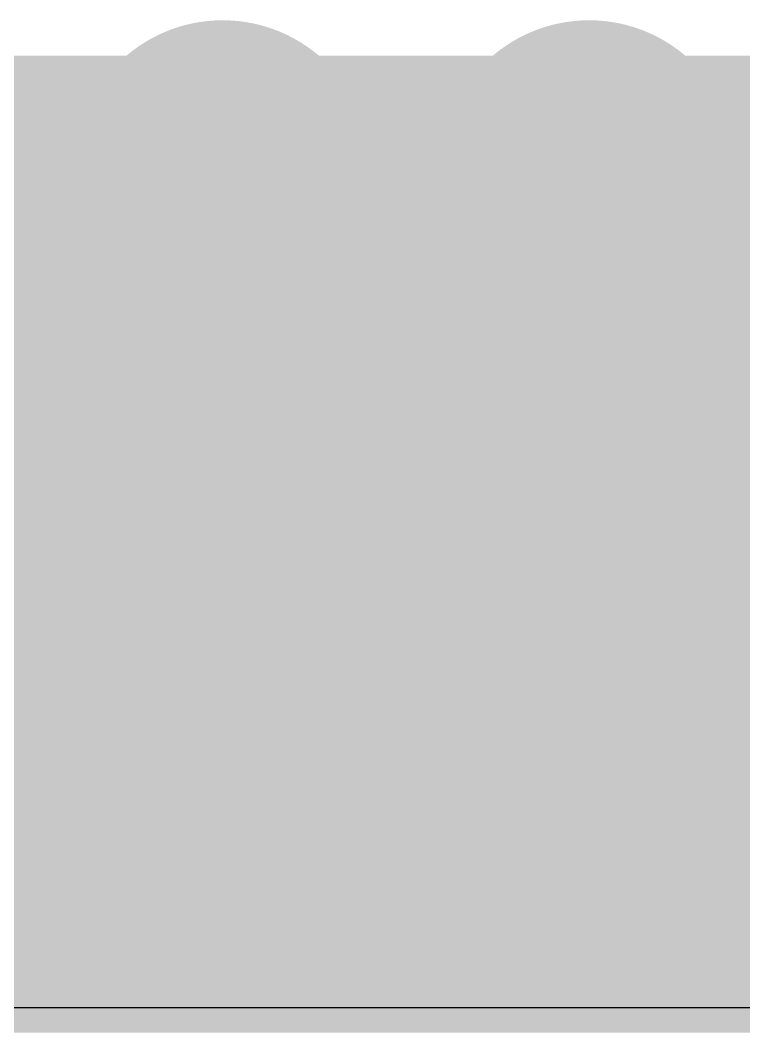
# Model space of a CAD drawing. Header units: inches. Extents: x -4 to 5258, y -4 to 5281.
# Drawn here: x 71.851 to 73.807, y 74.48 to 77.216 of the extents above; entities that cross this region are included whole.
import ezdxf

# ---------------------------------------------------------------- set-up
doc = ezdxf.new("R2010")
doc.units = ezdxf.units.IN
for name, color, linetype in [('Bottom Layer', 5, 'Continuous'), ('Bottom Solder', 6, 'Continuous'), ('Drill Drawing', 1, 'Continuous'), ('Layer 1', 16, 'Continuous'), ('Layer 2', 76, 'Continuous'), ('Top Layer', 1, 'Continuous'), ('Top Overlay', 2, 'Continuous'), ('Top Paste', 8, 'Continuous'), ('Top Solder', 216, 'Continuous'), ('Via Holes', 16, 'Continuous')]:
    doc.layers.add(name, color=color, linetype=linetype)

# ---------------------------------------------------------------- blocks, each defined once
blk = doc.blocks.new('RES_2010_40')
at = {"layer": 'Top Layer'}
blk.add_hatch(color=1, dxfattribs=at).paths.add_polyline_path([(-2.8, 1.4), (-1.9, 1.4), (-1.9, -1.4), (-2.8, -1.4)])
at = {"layer": 'Top Paste'}
blk.add_hatch(color=8, dxfattribs=at).paths.add_polyline_path([(-2.8, 1.4), (-1.9, 1.4), (-1.9, -1.4), (-2.8, -1.4)])
at = {"layer": 'Top Solder'}
blk.add_hatch(color=216, dxfattribs=at).paths.add_polyline_path([(-2.9016, 1.5016), (-1.7984, 1.5016), (-1.7984, -1.5016), (-2.9016, -1.5016)])
at = {"layer": 'Top Overlay'}
blk.add_lwpolyline([(-2.921, 1.524, 0.127, 0.127, 0), (-2.921, -1.524, 0.127, 0.127, 0)], format="xyseb", dxfattribs=at)

msp = doc.modelspace()

# ---------------------------------------------------------------- hatches: boundary and pattern name
at = {"layer": 'Bottom Layer'}
h = msp.add_hatch(color=5, dxfattribs=at)
edge = h.paths.add_edge_path()
edge.add_arc((72.3981, 76.8143), 0.3, 0, 360)
h = msp.add_hatch(color=5, dxfattribs=at)
edge = h.paths.add_edge_path()
edge.add_arc((73.3887, 76.8143), 0.3, 0, 360)
h = msp.add_hatch(color=5, dxfattribs=at)
edge = h.paths.add_edge_path()
edge.add_arc((72.3981, 75.9507), 0.3, 0, 360)
h = msp.add_hatch(color=5, dxfattribs=at)
edge = h.paths.add_edge_path()
edge.add_arc((73.3887, 75.9507), 0.3, 0, 360)
at = {"layer": 'Bottom Solder'}
h = msp.add_hatch(color=6, dxfattribs=at)
edge = h.paths.add_edge_path()
edge.add_arc((72.3981, 76.8143), 0.4016, 0, 360)
h = msp.add_hatch(color=6, dxfattribs=at)
edge = h.paths.add_edge_path()
edge.add_arc((73.3887, 76.8143), 0.4016, 0, 360)
h = msp.add_hatch(color=6, dxfattribs=at)
edge = h.paths.add_edge_path()
edge.add_arc((72.3981, 75.9507), 0.4016, 0, 360)
h = msp.add_hatch(color=6, dxfattribs=at)
edge = h.paths.add_edge_path()
edge.add_arc((73.3887, 75.9507), 0.4016, 0, 360)
at = {"layer": 'Layer 1'}
h = msp.add_hatch(color=16, dxfattribs=at)
edge = h.paths.add_edge_path()
edge.add_arc((72.3981, 76.8143), 0.3, 0, 360)
h = msp.add_hatch(color=16, dxfattribs=at)
edge = h.paths.add_edge_path()
edge.add_arc((73.3887, 76.8143), 0.3, 0, 360)
h = msp.add_hatch(color=16, dxfattribs=at)
edge = h.paths.add_edge_path()
edge.add_arc((72.3981, 75.9507), 0.3, 0, 360)
h = msp.add_hatch(color=16, dxfattribs=at)
edge = h.paths.add_edge_path()
edge.add_arc((73.3887, 75.9507), 0.3, 0, 360)
at = {"layer": 'Layer 2'}
h = msp.add_hatch(color=76, dxfattribs=at)
edge = h.paths.add_edge_path()
edge.add_arc((72.3981, 76.8143), 0.3, 0, 360)
h = msp.add_hatch(color=76, dxfattribs=at)
edge = h.paths.add_edge_path()
edge.add_arc((73.3887, 76.8143), 0.3, 0, 360)
h = msp.add_hatch(color=76, dxfattribs=at)
edge = h.paths.add_edge_path()
edge.add_arc((72.3981, 75.9507), 0.3, 0, 360)
h = msp.add_hatch(color=76, dxfattribs=at)
edge = h.paths.add_edge_path()
edge.add_arc((73.3887, 75.9507), 0.3, 0, 360)
at = {"layer": 'Top Layer'}
msp.add_hatch(color=1, dxfattribs=at).paths.add_polyline_path([(75.0495, 77.1203), (69.8095, 77.1203), (69.8095, 74.5174), (75.0495, 74.5174)])
h = msp.add_hatch(color=1, dxfattribs=at)
edge = h.paths.add_edge_path()
edge.add_arc((72.3981, 76.8143), 0.3, 0, 360)
h = msp.add_hatch(color=1, dxfattribs=at)
edge = h.paths.add_edge_path()
edge.add_arc((73.3887, 76.8143), 0.3, 0, 360)
h = msp.add_hatch(color=1, dxfattribs=at)
edge = h.paths.add_edge_path()
edge.add_arc((72.3981, 75.9507), 0.3, 0, 360)
h = msp.add_hatch(color=1, dxfattribs=at)
edge = h.paths.add_edge_path()
edge.add_arc((73.3887, 75.9507), 0.3, 0, 360)
at = {"layer": 'Top Solder'}
h = msp.add_hatch(color=216, dxfattribs=at)
edge = h.paths.add_edge_path()
edge.add_arc((72.3981, 76.8143), 0.4016, 0, 360)
h = msp.add_hatch(color=216, dxfattribs=at)
edge = h.paths.add_edge_path()
edge.add_arc((73.3887, 76.8143), 0.4016, 0, 360)
h = msp.add_hatch(color=216, dxfattribs=at)
edge = h.paths.add_edge_path()
edge.add_arc((72.3981, 75.9507), 0.4016, 0, 360)
h = msp.add_hatch(color=216, dxfattribs=at)
edge = h.paths.add_edge_path()
edge.add_arc((73.3887, 75.9507), 0.4016, 0, 360)
at = {"layer": 'Via Holes'}
h = msp.add_hatch(color=7, dxfattribs=at)
edge = h.paths.add_edge_path()
edge.add_arc((72.3981, 76.8143), 0.15, 0, 360)
h = msp.add_hatch(color=7, dxfattribs=at)
edge = h.paths.add_edge_path()
edge.add_arc((73.3887, 76.8143), 0.15, 0, 360)
h = msp.add_hatch(color=7, dxfattribs=at)
edge = h.paths.add_edge_path()
edge.add_arc((72.3981, 75.9507), 0.15, 0, 360)
h = msp.add_hatch(color=7, dxfattribs=at)
edge = h.paths.add_edge_path()
edge.add_arc((73.3887, 75.9507), 0.15, 0, 360)

# ---------------------------------------------------------------- linework, layer by layer
at = {"layer": 'Drill Drawing'}
for points in [[(72.2711, 76.9413, 0.0508, 0.0508, 0), (72.2711, 77.0683, 0.0508, 0.0508, 0)], [(72.2711, 77.0683, 0.0508, 0.0508, 0), (72.5251, 77.0683, 0.0508, 0.0508, 0)], [(72.5251, 76.9413, 0.0508, 0.0508, 0), (72.5251, 77.0683, 0.0508, 0.0508, 0)], [(73.2617, 76.9413, 0.0508, 0.0508, 0), (73.2617, 77.0683, 0.0508, 0.0508, 0)], [(73.2617, 77.0683, 0.0508, 0.0508, 0), (73.5157, 77.0683, 0.0508, 0.0508, 0)], [(73.5157, 76.9413, 0.0508, 0.0508, 0), (73.5157, 77.0683, 0.0508, 0.0508, 0)], [(72.3219, 76.8905, 0.0508, 0.0508, 0), (72.3219, 76.9667, 0.0508, 0.0508, 0)], [(72.3219, 76.9667, 0.0508, 0.0508, 0), (72.4743, 76.9667, 0.0508, 0.0508, 0)], [(72.4743, 76.8905, 0.0508, 0.0508, 0), (72.4743, 76.9667, 0.0508, 0.0508, 0)], [(73.3125, 76.8905, 0.0508, 0.0508, 0), (73.3125, 76.9667, 0.0508, 0.0508, 0)], [(73.3125, 76.9667, 0.0508, 0.0508, 0), (73.4649, 76.9667, 0.0508, 0.0508, 0)], [(73.4649, 76.8905, 0.0508, 0.0508, 0), (73.4649, 76.9667, 0.0508, 0.0508, 0)], [(72.1441, 76.6873, 0.0508, 0.0508, 0), (72.1441, 76.9413, 0.0508, 0.0508, 0)], [(72.1441, 76.9413, 0.0508, 0.0508, 0), (72.2711, 76.9413, 0.0508, 0.0508, 0)], [(72.5251, 76.9413, 0.0508, 0.0508, 0), (72.6521, 76.9413, 0.0508, 0.0508, 0)], [(72.6521, 76.6873, 0.0508, 0.0508, 0), (72.6521, 76.9413, 0.0508, 0.0508, 0)], [(73.1347, 76.6873, 0.0508, 0.0508, 0), (73.1347, 76.9413, 0.0508, 0.0508, 0)], [(73.1347, 76.9413, 0.0508, 0.0508, 0), (73.2617, 76.9413, 0.0508, 0.0508, 0)], [(73.5157, 76.9413, 0.0508, 0.0508, 0), (73.6427, 76.9413, 0.0508, 0.0508, 0)], [(73.6427, 76.6873, 0.0508, 0.0508, 0), (73.6427, 76.9413, 0.0508, 0.0508, 0)], [(72.2457, 76.7381, 0.0508, 0.0508, 0), (72.2457, 76.8905, 0.0508, 0.0508, 0)], [(72.2457, 76.8905, 0.0508, 0.0508, 0), (72.3219, 76.8905, 0.0508, 0.0508, 0)], [(72.4743, 76.8905, 0.0508, 0.0508, 0), (72.5505, 76.8905, 0.0508, 0.0508, 0)], [(72.5505, 76.7381, 0.0508, 0.0508, 0), (72.5505, 76.8905, 0.0508, 0.0508, 0)], [(73.2363, 76.7381, 0.0508, 0.0508, 0), (73.2363, 76.8905, 0.0508, 0.0508, 0)], [(73.2363, 76.8905, 0.0508, 0.0508, 0), (73.3125, 76.8905, 0.0508, 0.0508, 0)], [(73.4649, 76.8905, 0.0508, 0.0508, 0), (73.5411, 76.8905, 0.0508, 0.0508, 0)], [(73.5411, 76.7381, 0.0508, 0.0508, 0), (73.5411, 76.8905, 0.0508, 0.0508, 0)], [(72.2457, 76.7381, 0.0508, 0.0508, 0), (72.3219, 76.7381, 0.0508, 0.0508, 0)], [(72.3219, 76.6619, 0.0508, 0.0508, 0), (72.3219, 76.7381, 0.0508, 0.0508, 0)], [(72.4743, 76.7381, 0.0508, 0.0508, 0), (72.5505, 76.7381, 0.0508, 0.0508, 0)], [(72.4743, 76.6619, 0.0508, 0.0508, 0), (72.4743, 76.7381, 0.0508, 0.0508, 0)], [(73.2363, 76.7381, 0.0508, 0.0508, 0), (73.3125, 76.7381, 0.0508, 0.0508, 0)], [(73.3125, 76.6619, 0.0508, 0.0508, 0), (73.3125, 76.7381, 0.0508, 0.0508, 0)], [(73.4649, 76.7381, 0.0508, 0.0508, 0), (73.5411, 76.7381, 0.0508, 0.0508, 0)], [(73.4649, 76.6619, 0.0508, 0.0508, 0), (73.4649, 76.7381, 0.0508, 0.0508, 0)], [(72.1441, 76.6873, 0.0508, 0.0508, 0), (72.2711, 76.6873, 0.0508, 0.0508, 0)], [(72.2711, 76.5603, 0.0508, 0.0508, 0), (72.2711, 76.6873, 0.0508, 0.0508, 0)], [(72.5251, 76.6873, 0.0508, 0.0508, 0), (72.6521, 76.6873, 0.0508, 0.0508, 0)], [(72.5251, 76.5603, 0.0508, 0.0508, 0), (72.5251, 76.6873, 0.0508, 0.0508, 0)], [(73.1347, 76.6873, 0.0508, 0.0508, 0), (73.2617, 76.6873, 0.0508, 0.0508, 0)], [(73.2617, 76.5603, 0.0508, 0.0508, 0), (73.2617, 76.6873, 0.0508, 0.0508, 0)], [(73.5157, 76.6873, 0.0508, 0.0508, 0), (73.6427, 76.6873, 0.0508, 0.0508, 0)], [(73.5157, 76.5603, 0.0508, 0.0508, 0), (73.5157, 76.6873, 0.0508, 0.0508, 0)], [(72.3219, 76.6619, 0.0508, 0.0508, 0), (72.4743, 76.6619, 0.0508, 0.0508, 0)], [(73.3125, 76.6619, 0.0508, 0.0508, 0), (73.4649, 76.6619, 0.0508, 0.0508, 0)], [(72.2711, 76.5603, 0.0508, 0.0508, 0), (72.5251, 76.5603, 0.0508, 0.0508, 0)], [(73.2617, 76.5603, 0.0508, 0.0508, 0), (73.5157, 76.5603, 0.0508, 0.0508, 0)], [(72.2711, 76.0777, 0.0508, 0.0508, 0), (72.2711, 76.2047, 0.0508, 0.0508, 0)], [(72.2711, 76.2047, 0.0508, 0.0508, 0), (72.5251, 76.2047, 0.0508, 0.0508, 0)], [(72.5251, 76.0777, 0.0508, 0.0508, 0), (72.5251, 76.2047, 0.0508, 0.0508, 0)], [(73.2617, 76.0777, 0.0508, 0.0508, 0), (73.2617, 76.2047, 0.0508, 0.0508, 0)], [(73.2617, 76.2047, 0.0508, 0.0508, 0), (73.5157, 76.2047, 0.0508, 0.0508, 0)], [(73.5157, 76.0777, 0.0508, 0.0508, 0), (73.5157, 76.2047, 0.0508, 0.0508, 0)], [(72.3219, 76.0269, 0.0508, 0.0508, 0), (72.3219, 76.1031, 0.0508, 0.0508, 0)], [(72.3219, 76.1031, 0.0508, 0.0508, 0), (72.4743, 76.1031, 0.0508, 0.0508, 0)], [(72.4743, 76.0269, 0.0508, 0.0508, 0), (72.4743, 76.1031, 0.0508, 0.0508, 0)], [(73.3125, 76.0269, 0.0508, 0.0508, 0), (73.3125, 76.1031, 0.0508, 0.0508, 0)], [(73.3125, 76.1031, 0.0508, 0.0508, 0), (73.4649, 76.1031, 0.0508, 0.0508, 0)], [(73.4649, 76.0269, 0.0508, 0.0508, 0), (73.4649, 76.1031, 0.0508, 0.0508, 0)], [(72.1441, 75.8237, 0.0508, 0.0508, 0), (72.1441, 76.0777, 0.0508, 0.0508, 0)], [(72.1441, 76.0777, 0.0508, 0.0508, 0), (72.2711, 76.0777, 0.0508, 0.0508, 0)], [(72.5251, 76.0777, 0.0508, 0.0508, 0), (72.6521, 76.0777, 0.0508, 0.0508, 0)], [(72.6521, 75.8237, 0.0508, 0.0508, 0), (72.6521, 76.0777, 0.0508, 0.0508, 0)], [(73.1347, 75.8237, 0.0508, 0.0508, 0), (73.1347, 76.0777, 0.0508, 0.0508, 0)], [(73.1347, 76.0777, 0.0508, 0.0508, 0), (73.2617, 76.0777, 0.0508, 0.0508, 0)], [(73.5157, 76.0777, 0.0508, 0.0508, 0), (73.6427, 76.0777, 0.0508, 0.0508, 0)], [(73.6427, 75.8237, 0.0508, 0.0508, 0), (73.6427, 76.0777, 0.0508, 0.0508, 0)], [(72.2457, 75.8745, 0.0508, 0.0508, 0), (72.2457, 76.0269, 0.0508, 0.0508, 0)], [(72.2457, 76.0269, 0.0508, 0.0508, 0), (72.3219, 76.0269, 0.0508, 0.0508, 0)], [(72.4743, 76.0269, 0.0508, 0.0508, 0), (72.5505, 76.0269, 0.0508, 0.0508, 0)], [(72.5505, 75.8745, 0.0508, 0.0508, 0), (72.5505, 76.0269, 0.0508, 0.0508, 0)], [(73.2363, 75.8745, 0.0508, 0.0508, 0), (73.2363, 76.0269, 0.0508, 0.0508, 0)], [(73.2363, 76.0269, 0.0508, 0.0508, 0), (73.3125, 76.0269, 0.0508, 0.0508, 0)], [(73.4649, 76.0269, 0.0508, 0.0508, 0), (73.5411, 76.0269, 0.0508, 0.0508, 0)], [(73.5411, 75.8745, 0.0508, 0.0508, 0), (73.5411, 76.0269, 0.0508, 0.0508, 0)], [(72.2457, 75.8745, 0.0508, 0.0508, 0), (72.3219, 75.8745, 0.0508, 0.0508, 0)], [(72.3219, 75.7983, 0.0508, 0.0508, 0), (72.3219, 75.8745, 0.0508, 0.0508, 0)], [(72.4743, 75.8745, 0.0508, 0.0508, 0), (72.5505, 75.8745, 0.0508, 0.0508, 0)], [(72.4743, 75.7983, 0.0508, 0.0508, 0), (72.4743, 75.8745, 0.0508, 0.0508, 0)], [(73.2363, 75.8745, 0.0508, 0.0508, 0), (73.3125, 75.8745, 0.0508, 0.0508, 0)], [(73.3125, 75.7983, 0.0508, 0.0508, 0), (73.3125, 75.8745, 0.0508, 0.0508, 0)], [(73.4649, 75.8745, 0.0508, 0.0508, 0), (73.5411, 75.8745, 0.0508, 0.0508, 0)], [(73.4649, 75.7983, 0.0508, 0.0508, 0), (73.4649, 75.8745, 0.0508, 0.0508, 0)], [(72.1441, 75.8237, 0.0508, 0.0508, 0), (72.2711, 75.8237, 0.0508, 0.0508, 0)], [(72.2711, 75.6967, 0.0508, 0.0508, 0), (72.2711, 75.8237, 0.0508, 0.0508, 0)], [(72.5251, 75.8237, 0.0508, 0.0508, 0), (72.6521, 75.8237, 0.0508, 0.0508, 0)], [(72.5251, 75.6967, 0.0508, 0.0508, 0), (72.5251, 75.8237, 0.0508, 0.0508, 0)], [(73.1347, 75.8237, 0.0508, 0.0508, 0), (73.2617, 75.8237, 0.0508, 0.0508, 0)], [(73.2617, 75.6967, 0.0508, 0.0508, 0), (73.2617, 75.8237, 0.0508, 0.0508, 0)], [(73.5157, 75.8237, 0.0508, 0.0508, 0), (73.6427, 75.8237, 0.0508, 0.0508, 0)], [(73.5157, 75.6967, 0.0508, 0.0508, 0), (73.5157, 75.8237, 0.0508, 0.0508, 0)], [(72.3219, 75.7983, 0.0508, 0.0508, 0), (72.4743, 75.7983, 0.0508, 0.0508, 0)], [(73.3125, 75.7983, 0.0508, 0.0508, 0), (73.4649, 75.7983, 0.0508, 0.0508, 0)], [(72.2711, 75.6967, 0.0508, 0.0508, 0), (72.5251, 75.6967, 0.0508, 0.0508, 0)], [(73.2617, 75.6967, 0.0508, 0.0508, 0), (73.5157, 75.6967, 0.0508, 0.0508, 0)]]:
    msp.add_lwpolyline(points, format="xyseb", dxfattribs=at)
for points in [[(72.2584, 77.0683, 0.0254, 0.0254, 1), (72.2838, 77.0683, 0.0254, 0.0254, 1)], [(72.2584, 77.0683, 0.0254, 0.0254, 1), (72.2838, 77.0683, 0.0254, 0.0254, 1)], [(72.5124, 77.0683, 0.0254, 0.0254, 1), (72.5378, 77.0683, 0.0254, 0.0254, 1)], [(72.5124, 77.0683, 0.0254, 0.0254, 1), (72.5378, 77.0683, 0.0254, 0.0254, 1)], [(73.249, 77.0683, 0.0254, 0.0254, 1), (73.2744, 77.0683, 0.0254, 0.0254, 1)], [(73.249, 77.0683, 0.0254, 0.0254, 1), (73.2744, 77.0683, 0.0254, 0.0254, 1)], [(73.503, 77.0683, 0.0254, 0.0254, 1), (73.5284, 77.0683, 0.0254, 0.0254, 1)], [(73.503, 77.0683, 0.0254, 0.0254, 1), (73.5284, 77.0683, 0.0254, 0.0254, 1)], [(72.3092, 76.9667, 0.0254, 0.0254, 1), (72.3346, 76.9667, 0.0254, 0.0254, 1)], [(72.3092, 76.9667, 0.0254, 0.0254, 1), (72.3346, 76.9667, 0.0254, 0.0254, 1)], [(72.4616, 76.9667, 0.0254, 0.0254, 1), (72.487, 76.9667, 0.0254, 0.0254, 1)], [(72.4616, 76.9667, 0.0254, 0.0254, 1), (72.487, 76.9667, 0.0254, 0.0254, 1)], [(73.2998, 76.9667, 0.0254, 0.0254, 1), (73.3252, 76.9667, 0.0254, 0.0254, 1)], [(73.2998, 76.9667, 0.0254, 0.0254, 1), (73.3252, 76.9667, 0.0254, 0.0254, 1)], [(73.4522, 76.9667, 0.0254, 0.0254, 1), (73.4776, 76.9667, 0.0254, 0.0254, 1)], [(73.4522, 76.9667, 0.0254, 0.0254, 1), (73.4776, 76.9667, 0.0254, 0.0254, 1)], [(72.1314, 76.9413, 0.0254, 0.0254, 1), (72.1568, 76.9413, 0.0254, 0.0254, 1)], [(72.1314, 76.9413, 0.0254, 0.0254, 1), (72.1568, 76.9413, 0.0254, 0.0254, 1)], [(72.2584, 76.9413, 0.0254, 0.0254, 1), (72.2838, 76.9413, 0.0254, 0.0254, 1)], [(72.2584, 76.9413, 0.0254, 0.0254, 1), (72.2838, 76.9413, 0.0254, 0.0254, 1)], [(72.5124, 76.9413, 0.0254, 0.0254, 1), (72.5378, 76.9413, 0.0254, 0.0254, 1)], [(72.5124, 76.9413, 0.0254, 0.0254, 1), (72.5378, 76.9413, 0.0254, 0.0254, 1)], [(72.6394, 76.9413, 0.0254, 0.0254, 1), (72.6648, 76.9413, 0.0254, 0.0254, 1)], [(72.6394, 76.9413, 0.0254, 0.0254, 1), (72.6648, 76.9413, 0.0254, 0.0254, 1)], [(73.122, 76.9413, 0.0254, 0.0254, 1), (73.1474, 76.9413, 0.0254, 0.0254, 1)], [(73.122, 76.9413, 0.0254, 0.0254, 1), (73.1474, 76.9413, 0.0254, 0.0254, 1)], [(73.249, 76.9413, 0.0254, 0.0254, 1), (73.2744, 76.9413, 0.0254, 0.0254, 1)], [(73.249, 76.9413, 0.0254, 0.0254, 1), (73.2744, 76.9413, 0.0254, 0.0254, 1)], [(73.503, 76.9413, 0.0254, 0.0254, 1), (73.5284, 76.9413, 0.0254, 0.0254, 1)], [(73.503, 76.9413, 0.0254, 0.0254, 1), (73.5284, 76.9413, 0.0254, 0.0254, 1)], [(73.63, 76.9413, 0.0254, 0.0254, 1), (73.6554, 76.9413, 0.0254, 0.0254, 1)], [(73.63, 76.9413, 0.0254, 0.0254, 1), (73.6554, 76.9413, 0.0254, 0.0254, 1)], [(72.233, 76.8905, 0.0254, 0.0254, 1), (72.2584, 76.8905, 0.0254, 0.0254, 1)], [(72.233, 76.8905, 0.0254, 0.0254, 1), (72.2584, 76.8905, 0.0254, 0.0254, 1)], [(72.3092, 76.8905, 0.0254, 0.0254, 1), (72.3346, 76.8905, 0.0254, 0.0254, 1)], [(72.3092, 76.8905, 0.0254, 0.0254, 1), (72.3346, 76.8905, 0.0254, 0.0254, 1)], [(72.4616, 76.8905, 0.0254, 0.0254, 1), (72.487, 76.8905, 0.0254, 0.0254, 1)], [(72.4616, 76.8905, 0.0254, 0.0254, 1), (72.487, 76.8905, 0.0254, 0.0254, 1)], [(72.5378, 76.8905, 0.0254, 0.0254, 1), (72.5632, 76.8905, 0.0254, 0.0254, 1)], [(72.5378, 76.8905, 0.0254, 0.0254, 1), (72.5632, 76.8905, 0.0254, 0.0254, 1)], [(73.2236, 76.8905, 0.0254, 0.0254, 1), (73.249, 76.8905, 0.0254, 0.0254, 1)], [(73.2236, 76.8905, 0.0254, 0.0254, 1), (73.249, 76.8905, 0.0254, 0.0254, 1)], [(73.2998, 76.8905, 0.0254, 0.0254, 1), (73.3252, 76.8905, 0.0254, 0.0254, 1)], [(73.2998, 76.8905, 0.0254, 0.0254, 1), (73.3252, 76.8905, 0.0254, 0.0254, 1)], [(73.4522, 76.8905, 0.0254, 0.0254, 1), (73.4776, 76.8905, 0.0254, 0.0254, 1)], [(73.4522, 76.8905, 0.0254, 0.0254, 1), (73.4776, 76.8905, 0.0254, 0.0254, 1)], [(73.5284, 76.8905, 0.0254, 0.0254, 1), (73.5538, 76.8905, 0.0254, 0.0254, 1)], [(73.5284, 76.8905, 0.0254, 0.0254, 1), (73.5538, 76.8905, 0.0254, 0.0254, 1)], [(72.233, 76.7381, 0.0254, 0.0254, 1), (72.2584, 76.7381, 0.0254, 0.0254, 1)], [(72.233, 76.7381, 0.0254, 0.0254, 1), (72.2584, 76.7381, 0.0254, 0.0254, 1)], [(72.3092, 76.7381, 0.0254, 0.0254, 1), (72.3346, 76.7381, 0.0254, 0.0254, 1)], [(72.3092, 76.7381, 0.0254, 0.0254, 1), (72.3346, 76.7381, 0.0254, 0.0254, 1)], [(72.4616, 76.7381, 0.0254, 0.0254, 1), (72.487, 76.7381, 0.0254, 0.0254, 1)], [(72.4616, 76.7381, 0.0254, 0.0254, 1), (72.487, 76.7381, 0.0254, 0.0254, 1)], [(72.5378, 76.7381, 0.0254, 0.0254, 1), (72.5632, 76.7381, 0.0254, 0.0254, 1)], [(72.5378, 76.7381, 0.0254, 0.0254, 1), (72.5632, 76.7381, 0.0254, 0.0254, 1)], [(73.2236, 76.7381, 0.0254, 0.0254, 1), (73.249, 76.7381, 0.0254, 0.0254, 1)], [(73.2236, 76.7381, 0.0254, 0.0254, 1), (73.249, 76.7381, 0.0254, 0.0254, 1)], [(73.2998, 76.7381, 0.0254, 0.0254, 1), (73.3252, 76.7381, 0.0254, 0.0254, 1)], [(73.2998, 76.7381, 0.0254, 0.0254, 1), (73.3252, 76.7381, 0.0254, 0.0254, 1)], [(73.4522, 76.7381, 0.0254, 0.0254, 1), (73.4776, 76.7381, 0.0254, 0.0254, 1)], [(73.4522, 76.7381, 0.0254, 0.0254, 1), (73.4776, 76.7381, 0.0254, 0.0254, 1)], [(73.5284, 76.7381, 0.0254, 0.0254, 1), (73.5538, 76.7381, 0.0254, 0.0254, 1)], [(73.5284, 76.7381, 0.0254, 0.0254, 1), (73.5538, 76.7381, 0.0254, 0.0254, 1)], [(72.1314, 76.6873, 0.0254, 0.0254, 1), (72.1568, 76.6873, 0.0254, 0.0254, 1)], [(72.1314, 76.6873, 0.0254, 0.0254, 1), (72.1568, 76.6873, 0.0254, 0.0254, 1)], [(72.2584, 76.6873, 0.0254, 0.0254, 1), (72.2838, 76.6873, 0.0254, 0.0254, 1)], [(72.2584, 76.6873, 0.0254, 0.0254, 1), (72.2838, 76.6873, 0.0254, 0.0254, 1)], [(72.5124, 76.6873, 0.0254, 0.0254, 1), (72.5378, 76.6873, 0.0254, 0.0254, 1)], [(72.5124, 76.6873, 0.0254, 0.0254, 1), (72.5378, 76.6873, 0.0254, 0.0254, 1)], [(72.6394, 76.6873, 0.0254, 0.0254, 1), (72.6648, 76.6873, 0.0254, 0.0254, 1)], [(72.6394, 76.6873, 0.0254, 0.0254, 1), (72.6648, 76.6873, 0.0254, 0.0254, 1)], [(73.122, 76.6873, 0.0254, 0.0254, 1), (73.1474, 76.6873, 0.0254, 0.0254, 1)], [(73.122, 76.6873, 0.0254, 0.0254, 1), (73.1474, 76.6873, 0.0254, 0.0254, 1)], [(73.249, 76.6873, 0.0254, 0.0254, 1), (73.2744, 76.6873, 0.0254, 0.0254, 1)], [(73.249, 76.6873, 0.0254, 0.0254, 1), (73.2744, 76.6873, 0.0254, 0.0254, 1)], [(73.503, 76.6873, 0.0254, 0.0254, 1), (73.5284, 76.6873, 0.0254, 0.0254, 1)], [(73.503, 76.6873, 0.0254, 0.0254, 1), (73.5284, 76.6873, 0.0254, 0.0254, 1)], [(73.63, 76.6873, 0.0254, 0.0254, 1), (73.6554, 76.6873, 0.0254, 0.0254, 1)], [(73.63, 76.6873, 0.0254, 0.0254, 1), (73.6554, 76.6873, 0.0254, 0.0254, 1)], [(72.3092, 76.6619, 0.0254, 0.0254, 1), (72.3346, 76.6619, 0.0254, 0.0254, 1)], [(72.3092, 76.6619, 0.0254, 0.0254, 1), (72.3346, 76.6619, 0.0254, 0.0254, 1)], [(72.4616, 76.6619, 0.0254, 0.0254, 1), (72.487, 76.6619, 0.0254, 0.0254, 1)], [(72.4616, 76.6619, 0.0254, 0.0254, 1), (72.487, 76.6619, 0.0254, 0.0254, 1)], [(73.2998, 76.6619, 0.0254, 0.0254, 1), (73.3252, 76.6619, 0.0254, 0.0254, 1)], [(73.2998, 76.6619, 0.0254, 0.0254, 1), (73.3252, 76.6619, 0.0254, 0.0254, 1)], [(73.4522, 76.6619, 0.0254, 0.0254, 1), (73.4776, 76.6619, 0.0254, 0.0254, 1)], [(73.4522, 76.6619, 0.0254, 0.0254, 1), (73.4776, 76.6619, 0.0254, 0.0254, 1)], [(72.2584, 76.5603, 0.0254, 0.0254, 1), (72.2838, 76.5603, 0.0254, 0.0254, 1)], [(72.2584, 76.5603, 0.0254, 0.0254, 1), (72.2838, 76.5603, 0.0254, 0.0254, 1)], [(72.5124, 76.5603, 0.0254, 0.0254, 1), (72.5378, 76.5603, 0.0254, 0.0254, 1)], [(72.5124, 76.5603, 0.0254, 0.0254, 1), (72.5378, 76.5603, 0.0254, 0.0254, 1)], [(73.249, 76.5603, 0.0254, 0.0254, 1), (73.2744, 76.5603, 0.0254, 0.0254, 1)], [(73.249, 76.5603, 0.0254, 0.0254, 1), (73.2744, 76.5603, 0.0254, 0.0254, 1)], [(73.503, 76.5603, 0.0254, 0.0254, 1), (73.5284, 76.5603, 0.0254, 0.0254, 1)], [(73.503, 76.5603, 0.0254, 0.0254, 1), (73.5284, 76.5603, 0.0254, 0.0254, 1)], [(72.2584, 76.2047, 0.0254, 0.0254, 1), (72.2838, 76.2047, 0.0254, 0.0254, 1)], [(72.2584, 76.2047, 0.0254, 0.0254, 1), (72.2838, 76.2047, 0.0254, 0.0254, 1)], [(72.5124, 76.2047, 0.0254, 0.0254, 1), (72.5378, 76.2047, 0.0254, 0.0254, 1)], [(72.5124, 76.2047, 0.0254, 0.0254, 1), (72.5378, 76.2047, 0.0254, 0.0254, 1)], [(73.249, 76.2047, 0.0254, 0.0254, 1), (73.2744, 76.2047, 0.0254, 0.0254, 1)], [(73.249, 76.2047, 0.0254, 0.0254, 1), (73.2744, 76.2047, 0.0254, 0.0254, 1)], [(73.503, 76.2047, 0.0254, 0.0254, 1), (73.5284, 76.2047, 0.0254, 0.0254, 1)], [(73.503, 76.2047, 0.0254, 0.0254, 1), (73.5284, 76.2047, 0.0254, 0.0254, 1)], [(72.3092, 76.1031, 0.0254, 0.0254, 1), (72.3346, 76.1031, 0.0254, 0.0254, 1)], [(72.3092, 76.1031, 0.0254, 0.0254, 1), (72.3346, 76.1031, 0.0254, 0.0254, 1)], [(72.4616, 76.1031, 0.0254, 0.0254, 1), (72.487, 76.1031, 0.0254, 0.0254, 1)], [(72.4616, 76.1031, 0.0254, 0.0254, 1), (72.487, 76.1031, 0.0254, 0.0254, 1)], [(73.2998, 76.1031, 0.0254, 0.0254, 1), (73.3252, 76.1031, 0.0254, 0.0254, 1)], [(73.2998, 76.1031, 0.0254, 0.0254, 1), (73.3252, 76.1031, 0.0254, 0.0254, 1)], [(73.4522, 76.1031, 0.0254, 0.0254, 1), (73.4776, 76.1031, 0.0254, 0.0254, 1)], [(73.4522, 76.1031, 0.0254, 0.0254, 1), (73.4776, 76.1031, 0.0254, 0.0254, 1)], [(72.1314, 76.0777, 0.0254, 0.0254, 1), (72.1568, 76.0777, 0.0254, 0.0254, 1)], [(72.1314, 76.0777, 0.0254, 0.0254, 1), (72.1568, 76.0777, 0.0254, 0.0254, 1)], [(72.2584, 76.0777, 0.0254, 0.0254, 1), (72.2838, 76.0777, 0.0254, 0.0254, 1)], [(72.2584, 76.0777, 0.0254, 0.0254, 1), (72.2838, 76.0777, 0.0254, 0.0254, 1)], [(72.5124, 76.0777, 0.0254, 0.0254, 1), (72.5378, 76.0777, 0.0254, 0.0254, 1)], [(72.5124, 76.0777, 0.0254, 0.0254, 1), (72.5378, 76.0777, 0.0254, 0.0254, 1)], [(72.6394, 76.0777, 0.0254, 0.0254, 1), (72.6648, 76.0777, 0.0254, 0.0254, 1)], [(72.6394, 76.0777, 0.0254, 0.0254, 1), (72.6648, 76.0777, 0.0254, 0.0254, 1)], [(73.122, 76.0777, 0.0254, 0.0254, 1), (73.1474, 76.0777, 0.0254, 0.0254, 1)], [(73.122, 76.0777, 0.0254, 0.0254, 1), (73.1474, 76.0777, 0.0254, 0.0254, 1)], [(73.249, 76.0777, 0.0254, 0.0254, 1), (73.2744, 76.0777, 0.0254, 0.0254, 1)], [(73.249, 76.0777, 0.0254, 0.0254, 1), (73.2744, 76.0777, 0.0254, 0.0254, 1)], [(73.503, 76.0777, 0.0254, 0.0254, 1), (73.5284, 76.0777, 0.0254, 0.0254, 1)], [(73.503, 76.0777, 0.0254, 0.0254, 1), (73.5284, 76.0777, 0.0254, 0.0254, 1)], [(73.63, 76.0777, 0.0254, 0.0254, 1), (73.6554, 76.0777, 0.0254, 0.0254, 1)], [(73.63, 76.0777, 0.0254, 0.0254, 1), (73.6554, 76.0777, 0.0254, 0.0254, 1)], [(72.233, 76.0269, 0.0254, 0.0254, 1), (72.2584, 76.0269, 0.0254, 0.0254, 1)], [(72.233, 76.0269, 0.0254, 0.0254, 1), (72.2584, 76.0269, 0.0254, 0.0254, 1)], [(72.3092, 76.0269, 0.0254, 0.0254, 1), (72.3346, 76.0269, 0.0254, 0.0254, 1)], [(72.3092, 76.0269, 0.0254, 0.0254, 1), (72.3346, 76.0269, 0.0254, 0.0254, 1)], [(72.4616, 76.0269, 0.0254, 0.0254, 1), (72.487, 76.0269, 0.0254, 0.0254, 1)], [(72.4616, 76.0269, 0.0254, 0.0254, 1), (72.487, 76.0269, 0.0254, 0.0254, 1)], [(72.5378, 76.0269, 0.0254, 0.0254, 1), (72.5632, 76.0269, 0.0254, 0.0254, 1)], [(72.5378, 76.0269, 0.0254, 0.0254, 1), (72.5632, 76.0269, 0.0254, 0.0254, 1)], [(73.2236, 76.0269, 0.0254, 0.0254, 1), (73.249, 76.0269, 0.0254, 0.0254, 1)], [(73.2236, 76.0269, 0.0254, 0.0254, 1), (73.249, 76.0269, 0.0254, 0.0254, 1)], [(73.2998, 76.0269, 0.0254, 0.0254, 1), (73.3252, 76.0269, 0.0254, 0.0254, 1)], [(73.2998, 76.0269, 0.0254, 0.0254, 1), (73.3252, 76.0269, 0.0254, 0.0254, 1)], [(73.4522, 76.0269, 0.0254, 0.0254, 1), (73.4776, 76.0269, 0.0254, 0.0254, 1)], [(73.4522, 76.0269, 0.0254, 0.0254, 1), (73.4776, 76.0269, 0.0254, 0.0254, 1)], [(73.5284, 76.0269, 0.0254, 0.0254, 1), (73.5538, 76.0269, 0.0254, 0.0254, 1)], [(73.5284, 76.0269, 0.0254, 0.0254, 1), (73.5538, 76.0269, 0.0254, 0.0254, 1)], [(72.233, 75.8745, 0.0254, 0.0254, 1), (72.2584, 75.8745, 0.0254, 0.0254, 1)], [(72.233, 75.8745, 0.0254, 0.0254, 1), (72.2584, 75.8745, 0.0254, 0.0254, 1)], [(72.3092, 75.8745, 0.0254, 0.0254, 1), (72.3346, 75.8745, 0.0254, 0.0254, 1)], [(72.3092, 75.8745, 0.0254, 0.0254, 1), (72.3346, 75.8745, 0.0254, 0.0254, 1)], [(72.4616, 75.8745, 0.0254, 0.0254, 1), (72.487, 75.8745, 0.0254, 0.0254, 1)], [(72.4616, 75.8745, 0.0254, 0.0254, 1), (72.487, 75.8745, 0.0254, 0.0254, 1)], [(72.5378, 75.8745, 0.0254, 0.0254, 1), (72.5632, 75.8745, 0.0254, 0.0254, 1)], [(72.5378, 75.8745, 0.0254, 0.0254, 1), (72.5632, 75.8745, 0.0254, 0.0254, 1)], [(73.2236, 75.8745, 0.0254, 0.0254, 1), (73.249, 75.8745, 0.0254, 0.0254, 1)], [(73.2236, 75.8745, 0.0254, 0.0254, 1), (73.249, 75.8745, 0.0254, 0.0254, 1)], [(73.2998, 75.8745, 0.0254, 0.0254, 1), (73.3252, 75.8745, 0.0254, 0.0254, 1)], [(73.2998, 75.8745, 0.0254, 0.0254, 1), (73.3252, 75.8745, 0.0254, 0.0254, 1)], [(73.4522, 75.8745, 0.0254, 0.0254, 1), (73.4776, 75.8745, 0.0254, 0.0254, 1)], [(73.4522, 75.8745, 0.0254, 0.0254, 1), (73.4776, 75.8745, 0.0254, 0.0254, 1)], [(73.5284, 75.8745, 0.0254, 0.0254, 1), (73.5538, 75.8745, 0.0254, 0.0254, 1)], [(73.5284, 75.8745, 0.0254, 0.0254, 1), (73.5538, 75.8745, 0.0254, 0.0254, 1)], [(72.1314, 75.8237, 0.0254, 0.0254, 1), (72.1568, 75.8237, 0.0254, 0.0254, 1)], [(72.1314, 75.8237, 0.0254, 0.0254, 1), (72.1568, 75.8237, 0.0254, 0.0254, 1)], [(72.2584, 75.8237, 0.0254, 0.0254, 1), (72.2838, 75.8237, 0.0254, 0.0254, 1)], [(72.2584, 75.8237, 0.0254, 0.0254, 1), (72.2838, 75.8237, 0.0254, 0.0254, 1)], [(72.5124, 75.8237, 0.0254, 0.0254, 1), (72.5378, 75.8237, 0.0254, 0.0254, 1)], [(72.5124, 75.8237, 0.0254, 0.0254, 1), (72.5378, 75.8237, 0.0254, 0.0254, 1)], [(72.6394, 75.8237, 0.0254, 0.0254, 1), (72.6648, 75.8237, 0.0254, 0.0254, 1)], [(72.6394, 75.8237, 0.0254, 0.0254, 1), (72.6648, 75.8237, 0.0254, 0.0254, 1)], [(73.122, 75.8237, 0.0254, 0.0254, 1), (73.1474, 75.8237, 0.0254, 0.0254, 1)], [(73.122, 75.8237, 0.0254, 0.0254, 1), (73.1474, 75.8237, 0.0254, 0.0254, 1)], [(73.249, 75.8237, 0.0254, 0.0254, 1), (73.2744, 75.8237, 0.0254, 0.0254, 1)], [(73.249, 75.8237, 0.0254, 0.0254, 1), (73.2744, 75.8237, 0.0254, 0.0254, 1)], [(73.503, 75.8237, 0.0254, 0.0254, 1), (73.5284, 75.8237, 0.0254, 0.0254, 1)], [(73.503, 75.8237, 0.0254, 0.0254, 1), (73.5284, 75.8237, 0.0254, 0.0254, 1)], [(73.63, 75.8237, 0.0254, 0.0254, 1), (73.6554, 75.8237, 0.0254, 0.0254, 1)], [(73.63, 75.8237, 0.0254, 0.0254, 1), (73.6554, 75.8237, 0.0254, 0.0254, 1)], [(72.3092, 75.7983, 0.0254, 0.0254, 1), (72.3346, 75.7983, 0.0254, 0.0254, 1)], [(72.3092, 75.7983, 0.0254, 0.0254, 1), (72.3346, 75.7983, 0.0254, 0.0254, 1)], [(72.4616, 75.7983, 0.0254, 0.0254, 1), (72.487, 75.7983, 0.0254, 0.0254, 1)], [(72.4616, 75.7983, 0.0254, 0.0254, 1), (72.487, 75.7983, 0.0254, 0.0254, 1)], [(73.2998, 75.7983, 0.0254, 0.0254, 1), (73.3252, 75.7983, 0.0254, 0.0254, 1)], [(73.2998, 75.7983, 0.0254, 0.0254, 1), (73.3252, 75.7983, 0.0254, 0.0254, 1)], [(73.4522, 75.7983, 0.0254, 0.0254, 1), (73.4776, 75.7983, 0.0254, 0.0254, 1)], [(73.4522, 75.7983, 0.0254, 0.0254, 1), (73.4776, 75.7983, 0.0254, 0.0254, 1)], [(72.2584, 75.6967, 0.0254, 0.0254, 1), (72.2838, 75.6967, 0.0254, 0.0254, 1)], [(72.2584, 75.6967, 0.0254, 0.0254, 1), (72.2838, 75.6967, 0.0254, 0.0254, 1)], [(72.5124, 75.6967, 0.0254, 0.0254, 1), (72.5378, 75.6967, 0.0254, 0.0254, 1)], [(72.5124, 75.6967, 0.0254, 0.0254, 1), (72.5378, 75.6967, 0.0254, 0.0254, 1)], [(73.249, 75.6967, 0.0254, 0.0254, 1), (73.2744, 75.6967, 0.0254, 0.0254, 1)], [(73.249, 75.6967, 0.0254, 0.0254, 1), (73.2744, 75.6967, 0.0254, 0.0254, 1)], [(73.503, 75.6967, 0.0254, 0.0254, 1), (73.5284, 75.6967, 0.0254, 0.0254, 1)], [(73.503, 75.6967, 0.0254, 0.0254, 1), (73.5284, 75.6967, 0.0254, 0.0254, 1)]]:
    msp.add_lwpolyline(points, format="xyseb", close=True, dxfattribs=at)
at = {"layer": 'Top Layer'}
msp.add_line((74.0078, 74.5473), (69.1716, 74.5473), dxfattribs=at)

# ---------------------------------------------------------------- block references
at = {"rotation": 90}
msp.add_blockref('RES_2010_40', (72.4234, 77.4644), dxfattribs=at)

doc.saveas('drawing.dxf')
